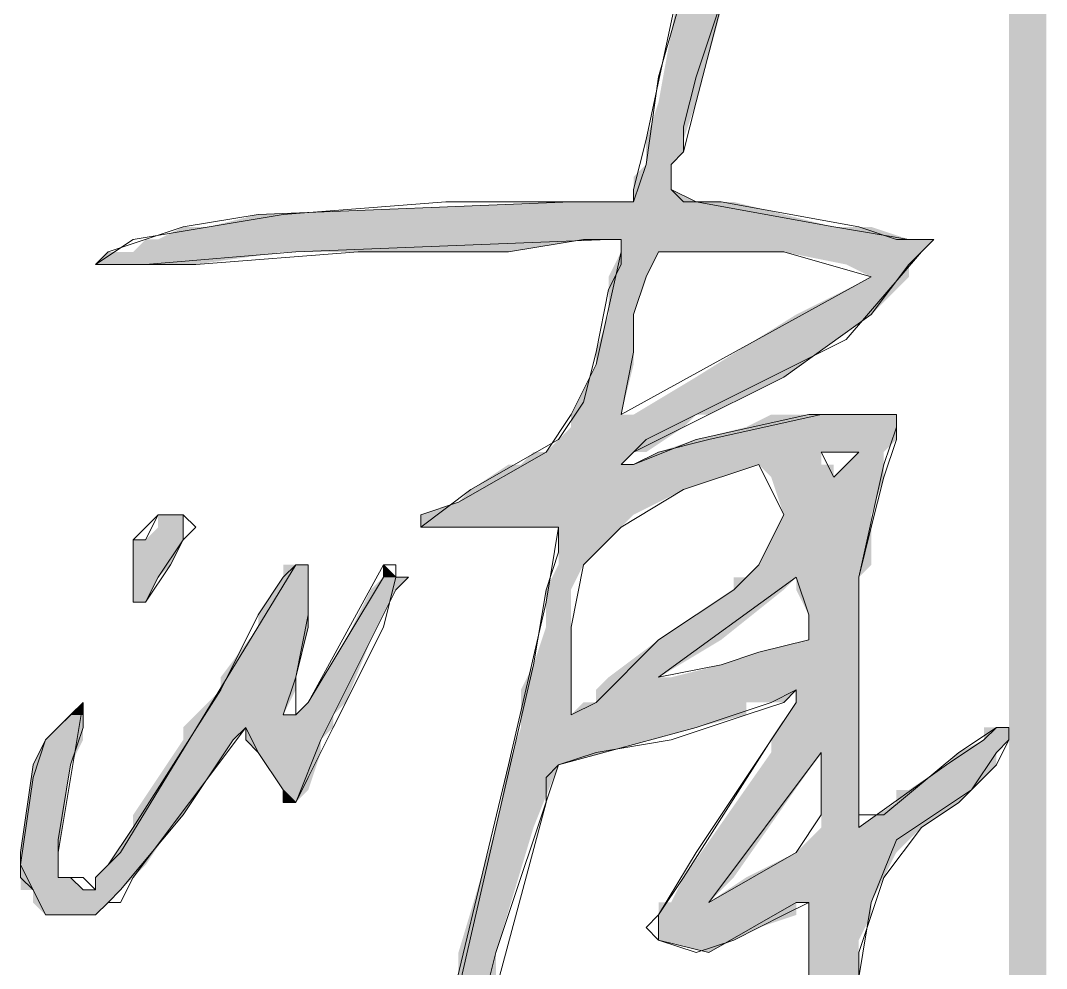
# Model space of a CAD drawing. Header units: inches. Extents: x 20 to 409, y 5 to 283.
# Drawn here: x 284.912 to 288.384, y 7.16 to 10.368 of the extents above; entities that cross this region are included whole.
import ezdxf

# ---------------------------------------------------------------- set-up
doc = ezdxf.new("R2010")
doc.units = ezdxf.units.IN
doc.header["$MEASUREMENT"] = 0
doc.layers.add('C00-00-00', color=7, linetype='Continuous')

msp = doc.modelspace()

# ---------------------------------------------------------------- hatches: boundary and pattern name
at = {"layer": 'C00-00-00'}
h = msp.add_hatch(color=0, dxfattribs=at)
h.dxf.hatch_style = 2
h.paths.add_polyline_path([(288.2568, 5.6056), (288.3838, 5.6056), (288.2568, 15.5963)])
h = msp.add_hatch(color=0, dxfattribs=at)
h.dxf.hatch_style = 2
h.paths.add_polyline_path([(288.3838, 5.6056), (288.2568, 15.5963), (288.3838, 15.5963)])
h = msp.add_hatch(color=0, dxfattribs=at)
h.dxf.hatch_style = 2
h.paths.add_polyline_path([(288.2568, 5.6056), (288.3838, 5.6056), (288.2568, 15.5963)])
h = msp.add_hatch(color=0, dxfattribs=at)
h.dxf.hatch_style = 2
h.paths.add_polyline_path([(288.3838, 5.6056), (288.2568, 15.5963), (288.3838, 15.5963)])
h = msp.add_hatch(color=0, dxfattribs=at)
h.dxf.hatch_style = 2
h.paths.add_polyline_path([(288.2568, 5.6056), (288.3838, 5.6056), (288.2568, 15.5963)])
h = msp.add_hatch(color=0, dxfattribs=at)
h.dxf.hatch_style = 2
h.paths.add_polyline_path([(288.3838, 5.6056), (288.2568, 15.5963), (288.3838, 15.5963)])
h = msp.add_hatch(color=0, dxfattribs=at)
h.dxf.hatch_style = 2
h.paths.add_polyline_path([(288.2568, 5.6056), (288.3838, 5.6056), (288.2568, 15.5963)])
h = msp.add_hatch(color=0, dxfattribs=at)
h.dxf.hatch_style = 2
h.paths.add_polyline_path([(288.3838, 5.6056), (288.2568, 15.5963), (288.3838, 15.5963)])
h = msp.add_hatch(color=0, dxfattribs=at)
h.dxf.hatch_style = 2
h.paths.add_polyline_path([(287.1561, 10.5586), (287.0714, 10.0929), (287.1984, 10.0929)])
h = msp.add_hatch(color=0, dxfattribs=at)
h.dxf.hatch_style = 2
h.paths.add_polyline_path([(287.1561, 10.5586), (287.3254, 10.5586), (287.1984, 10.0929)])
h = msp.add_hatch(color=0, dxfattribs=at)
h.dxf.hatch_style = 2
h.paths.add_polyline_path([(287.0714, 10.0929), (287.0291, 9.9659), (287.1561, 9.9659)])
h = msp.add_hatch(color=0, dxfattribs=at)
h.dxf.hatch_style = 2
h.paths.add_polyline_path([(287.0714, 10.0929), (287.1984, 10.0929), (287.1561, 9.9659)])
h = msp.add_hatch(color=0, dxfattribs=at)
h.dxf.hatch_style = 2
h.paths.add_polyline_path([(287.0291, 9.9659), (287.0291, 9.9236), (287.1561, 9.9236)])
h = msp.add_hatch(color=0, dxfattribs=at)
h.dxf.hatch_style = 2
h.paths.add_polyline_path([(287.0291, 9.9659), (287.1561, 9.9659), (287.1561, 9.9236)])
h = msp.add_hatch(color=0, dxfattribs=at)
h.dxf.hatch_style = 2
h.paths.add_polyline_path([(287.0291, 9.9236), (287.0291, 9.8813), (287.1138, 9.8813)])
h = msp.add_hatch(color=0, dxfattribs=at)
h.dxf.hatch_style = 2
h.paths.add_polyline_path([(287.0291, 9.9236), (287.1561, 9.9236), (287.1138, 9.8813)])
h = msp.add_hatch(color=0, dxfattribs=at)
h.dxf.hatch_style = 2
h.paths.add_polyline_path([(287.0291, 9.8813), (286.9868, 9.8389), (287.1138, 9.8389)])
h = msp.add_hatch(color=0, dxfattribs=at)
h.dxf.hatch_style = 2
h.paths.add_polyline_path([(287.0291, 9.8813), (287.1138, 9.8813), (287.1138, 9.8389)])
h = msp.add_hatch(color=0, dxfattribs=at)
h.dxf.hatch_style = 2
h.paths.add_polyline_path([(286.9868, 9.8389), (286.9868, 9.7966), (287.1138, 9.7966)])
h = msp.add_hatch(color=0, dxfattribs=at)
h.dxf.hatch_style = 2
h.paths.add_polyline_path([(286.9868, 9.8389), (287.1138, 9.8389), (287.1138, 9.7966)])
h = msp.add_hatch(color=0, dxfattribs=at)
h.dxf.hatch_style = 2
h.paths.add_polyline_path([(286.9868, 9.7966), (286.9868, 9.7543), (287.1984, 9.7543)])
h = msp.add_hatch(color=0, dxfattribs=at)
h.dxf.hatch_style = 2
h.paths.add_polyline_path([(286.9868, 9.7966), (287.1138, 9.7966), (287.1984, 9.7543)])
h = msp.add_hatch(color=0, dxfattribs=at)
h.dxf.hatch_style = 2
h.paths.add_polyline_path([(286.7751, 9.7543), (285.7168, 9.7119), (287.4948, 9.7119)])
h = msp.add_hatch(color=0, dxfattribs=at)
h.dxf.hatch_style = 2
h.paths.add_polyline_path([(286.7751, 9.7543), (287.3254, 9.7543), (287.4948, 9.7119)])
h = msp.add_hatch(color=0, dxfattribs=at)
h.dxf.hatch_style = 2
h.paths.add_polyline_path([(285.7168, 9.7119), (285.5474, 9.6696), (287.6641, 9.6696)])
h = msp.add_hatch(color=0, dxfattribs=at)
h.dxf.hatch_style = 2
h.paths.add_polyline_path([(285.7168, 9.7119), (287.4948, 9.7119), (287.6641, 9.6696)])
h = msp.add_hatch(color=0, dxfattribs=at)
h.dxf.hatch_style = 2
h.paths.add_polyline_path([(285.4628, 9.6696), (285.3781, 9.6273), (287.9181, 9.6273)])
h = msp.add_hatch(color=0, dxfattribs=at)
h.dxf.hatch_style = 2
h.paths.add_polyline_path([(285.4628, 9.6696), (287.7911, 9.6696), (287.9181, 9.6273)])
h = msp.add_hatch(color=0, dxfattribs=at)
h.dxf.hatch_style = 2
h.paths.add_polyline_path([(285.3358, 9.6273), (285.2934, 9.5849), (286.5634, 9.5849)])
h = msp.add_hatch(color=0, dxfattribs=at)
h.dxf.hatch_style = 2
h.paths.add_polyline_path([(285.3358, 9.6273), (286.8174, 9.6273), (286.5634, 9.5849)])
h = msp.add_hatch(color=0, dxfattribs=at)
h.dxf.hatch_style = 2
h.paths.add_polyline_path([(286.9444, 9.6273), (286.9444, 9.5849), (287.9604, 9.5849)])
h = msp.add_hatch(color=0, dxfattribs=at)
h.dxf.hatch_style = 2
h.paths.add_polyline_path([(286.9444, 9.6273), (288.0028, 9.6273), (287.9604, 9.5849)])
h = msp.add_hatch(color=0, dxfattribs=at)
h.dxf.hatch_style = 2
h.paths.add_polyline_path([(285.2088, 9.5849), (285.1664, 9.5426), (285.5051, 9.5426)])
h = msp.add_hatch(color=0, dxfattribs=at)
h.dxf.hatch_style = 2
h.paths.add_polyline_path([(285.2088, 9.5849), (285.8014, 9.5849), (285.5051, 9.5426)])
h = msp.add_hatch(color=0, dxfattribs=at)
h.dxf.hatch_style = 2
h.paths.add_polyline_path([(286.9444, 9.5849), (286.9021, 9.5003), (287.0291, 9.5003)])
h = msp.add_hatch(color=0, dxfattribs=at)
h.dxf.hatch_style = 2
h.paths.add_polyline_path([(286.9444, 9.5849), (287.0714, 9.5849), (287.0291, 9.5003)])
h = msp.add_hatch(color=0, dxfattribs=at)
h.dxf.hatch_style = 2
h.paths.add_polyline_path([(287.4948, 9.5849), (287.7064, 9.5426), (287.9181, 9.5426)])
h = msp.add_hatch(color=0, dxfattribs=at)
h.dxf.hatch_style = 2
h.paths.add_polyline_path([(287.4948, 9.5849), (287.9604, 9.5849), (287.9181, 9.5426)])
h = msp.add_hatch(color=0, dxfattribs=at)
h.dxf.hatch_style = 2
h.paths.add_polyline_path([(287.7064, 9.5426), (287.7911, 9.5003), (287.9181, 9.5003)])
h = msp.add_hatch(color=0, dxfattribs=at)
h.dxf.hatch_style = 2
h.paths.add_polyline_path([(287.7064, 9.5426), (287.9181, 9.5426), (287.9181, 9.5003)])
h = msp.add_hatch(color=0, dxfattribs=at)
h.dxf.hatch_style = 2
h.paths.add_polyline_path([(286.9021, 9.5003), (286.9021, 9.3733), (286.9868, 9.3733)])
h = msp.add_hatch(color=0, dxfattribs=at)
h.dxf.hatch_style = 2
h.paths.add_polyline_path([(286.9021, 9.5003), (287.0291, 9.5003), (286.9868, 9.3733)])
h = msp.add_hatch(color=0, dxfattribs=at)
h.dxf.hatch_style = 2
h.paths.add_polyline_path([(287.7911, 9.5003), (287.5371, 9.3733), (287.7911, 9.3733)])
h = msp.add_hatch(color=0, dxfattribs=at)
h.dxf.hatch_style = 2
h.paths.add_polyline_path([(287.7911, 9.5003), (287.9181, 9.5003), (287.7911, 9.3733)])
h = msp.add_hatch(color=0, dxfattribs=at)
h.dxf.hatch_style = 2
h.paths.add_polyline_path([(286.9021, 9.3733), (286.8598, 9.2463), (286.9868, 9.2463)])
h = msp.add_hatch(color=0, dxfattribs=at)
h.dxf.hatch_style = 2
h.paths.add_polyline_path([(286.9021, 9.3733), (286.9868, 9.3733), (286.9868, 9.2463)])
h = msp.add_hatch(color=0, dxfattribs=at)
h.dxf.hatch_style = 2
h.paths.add_polyline_path([(287.5371, 9.3733), (287.1984, 9.1616), (287.4948, 9.1616)])
h = msp.add_hatch(color=0, dxfattribs=at)
h.dxf.hatch_style = 2
h.paths.add_polyline_path([(287.5371, 9.3733), (287.7911, 9.3733), (287.4948, 9.1616)])
h = msp.add_hatch(color=0, dxfattribs=at)
h.dxf.hatch_style = 2
h.paths.add_polyline_path([(286.8598, 9.2463), (286.8598, 9.2039), (286.9868, 9.2039)])
h = msp.add_hatch(color=0, dxfattribs=at)
h.dxf.hatch_style = 2
h.paths.add_polyline_path([(286.8598, 9.2463), (286.9868, 9.2463), (286.9868, 9.2039)])
h = msp.add_hatch(color=0, dxfattribs=at)
h.dxf.hatch_style = 2
h.paths.add_polyline_path([(286.8598, 9.2039), (286.7751, 9.0346), (286.9444, 9.0346)])
h = msp.add_hatch(color=0, dxfattribs=at)
h.dxf.hatch_style = 2
h.paths.add_polyline_path([(286.8598, 9.2039), (286.9868, 9.2039), (286.9444, 9.0346)])
h = msp.add_hatch(color=0, dxfattribs=at)
h.dxf.hatch_style = 2
h.paths.add_polyline_path([(287.1984, 9.1616), (286.9868, 9.0346), (287.2408, 9.0346)])
h = msp.add_hatch(color=0, dxfattribs=at)
h.dxf.hatch_style = 2
h.paths.add_polyline_path([(287.1984, 9.1616), (287.4948, 9.1616), (287.2408, 9.0346)])
h = msp.add_hatch(color=0, dxfattribs=at)
h.dxf.hatch_style = 2
h.paths.add_polyline_path([(286.7751, 9.0346), (286.7751, 8.9923), (287.1561, 8.9923)])
h = msp.add_hatch(color=0, dxfattribs=at)
h.dxf.hatch_style = 2
h.paths.add_polyline_path([(286.7751, 9.0346), (287.1984, 9.0346), (287.1561, 8.9923)])
h = msp.add_hatch(color=0, dxfattribs=at)
h.dxf.hatch_style = 2
h.paths.add_polyline_path([(287.4524, 9.0346), (287.3678, 8.9923), (287.8758, 8.9923)])
h = msp.add_hatch(color=0, dxfattribs=at)
h.dxf.hatch_style = 2
h.paths.add_polyline_path([(287.4524, 9.0346), (287.8758, 9.0346), (287.8758, 8.9923)])
h = msp.add_hatch(color=0, dxfattribs=at)
h.dxf.hatch_style = 2
h.paths.add_polyline_path([(286.7751, 8.9923), (286.6904, 8.9076), (287.0291, 8.9076)])
h = msp.add_hatch(color=0, dxfattribs=at)
h.dxf.hatch_style = 2
h.paths.add_polyline_path([(286.7751, 8.9923), (287.1561, 8.9923), (287.0291, 8.9076)])
h = msp.add_hatch(color=0, dxfattribs=at)
h.dxf.hatch_style = 2
h.paths.add_polyline_path([(287.3678, 8.9923), (287.1984, 8.9499), (287.8758, 8.9499)])
h = msp.add_hatch(color=0, dxfattribs=at)
h.dxf.hatch_style = 2
h.paths.add_polyline_path([(287.3678, 8.9923), (287.8758, 8.9923), (287.8758, 8.9499)])
h = msp.add_hatch(color=0, dxfattribs=at)
h.dxf.hatch_style = 2
h.paths.add_polyline_path([(287.1984, 8.9499), (287.0714, 8.9076), (287.8334, 8.9076)])
h = msp.add_hatch(color=0, dxfattribs=at)
h.dxf.hatch_style = 2
h.paths.add_polyline_path([(287.1984, 8.9499), (287.8758, 8.9499), (287.8334, 8.9076)])
h = msp.add_hatch(color=0, dxfattribs=at)
h.dxf.hatch_style = 2
h.paths.add_polyline_path([(286.6481, 8.9076), (286.6058, 8.8653), (286.9444, 8.8653)])
h = msp.add_hatch(color=0, dxfattribs=at)
h.dxf.hatch_style = 2
h.paths.add_polyline_path([(286.6481, 8.9076), (286.9868, 8.9076), (286.9444, 8.8653)])
h = msp.add_hatch(color=0, dxfattribs=at)
h.dxf.hatch_style = 2
h.paths.add_polyline_path([(287.0714, 8.9076), (286.9868, 8.8653), (287.6218, 8.8653)])
h = msp.add_hatch(color=0, dxfattribs=at)
h.dxf.hatch_style = 2
h.paths.add_polyline_path([(287.0714, 8.9076), (287.6218, 8.9076), (287.6218, 8.8653)])
h = msp.add_hatch(color=0, dxfattribs=at)
h.dxf.hatch_style = 2
h.paths.add_polyline_path([(287.7488, 8.9076), (287.7064, 8.8653), (287.8334, 8.8653)])
h = msp.add_hatch(color=0, dxfattribs=at)
h.dxf.hatch_style = 2
h.paths.add_polyline_path([(287.7488, 8.9076), (287.8334, 8.9076), (287.8334, 8.8653)])
h = msp.add_hatch(color=0, dxfattribs=at)
h.dxf.hatch_style = 2
h.paths.add_polyline_path([(286.5634, 8.8653), (286.4364, 8.7806), (287.1561, 8.7806)])
h = msp.add_hatch(color=0, dxfattribs=at)
h.dxf.hatch_style = 2
h.paths.add_polyline_path([(286.5634, 8.8653), (287.4101, 8.8653), (287.1561, 8.7806)])
h = msp.add_hatch(color=0, dxfattribs=at)
h.dxf.hatch_style = 2
h.paths.add_polyline_path([(287.4101, 8.8653), (287.4524, 8.8229), (287.6641, 8.8229)])
h = msp.add_hatch(color=0, dxfattribs=at)
h.dxf.hatch_style = 2
h.paths.add_polyline_path([(287.4101, 8.8653), (287.6641, 8.8653), (287.6641, 8.8229)])
h = msp.add_hatch(color=0, dxfattribs=at)
h.dxf.hatch_style = 2
h.paths.add_polyline_path([(287.7064, 8.8653), (287.6641, 8.8229), (287.8334, 8.8229)])
h = msp.add_hatch(color=0, dxfattribs=at)
h.dxf.hatch_style = 2
h.paths.add_polyline_path([(287.7064, 8.8653), (287.8334, 8.8653), (287.8334, 8.8229)])
h = msp.add_hatch(color=0, dxfattribs=at)
h.dxf.hatch_style = 2
h.paths.add_polyline_path([(287.4524, 8.8229), (287.4948, 8.6959), (287.7911, 8.6959)])
h = msp.add_hatch(color=0, dxfattribs=at)
h.dxf.hatch_style = 2
h.paths.add_polyline_path([(287.4524, 8.8229), (287.8334, 8.8229), (287.7911, 8.6959)])
h = msp.add_hatch(color=0, dxfattribs=at)
h.dxf.hatch_style = 2
h.paths.add_polyline_path([(286.4364, 8.7806), (286.3941, 8.7383), (287.0714, 8.7383)])
h = msp.add_hatch(color=0, dxfattribs=at)
h.dxf.hatch_style = 2
h.paths.add_polyline_path([(286.4364, 8.7806), (287.1561, 8.7806), (287.0714, 8.7383)])
h = msp.add_hatch(color=0, dxfattribs=at)
h.dxf.hatch_style = 2
h.paths.add_polyline_path([(286.3941, 8.7383), (286.2671, 8.6959), (286.9868, 8.6959)])
h = msp.add_hatch(color=0, dxfattribs=at)
h.dxf.hatch_style = 2
h.paths.add_polyline_path([(286.3941, 8.7383), (287.0714, 8.7383), (286.9868, 8.6959)])
h = msp.add_hatch(color=0, dxfattribs=at)
h.dxf.hatch_style = 2
h.paths.add_polyline_path([(285.3781, 8.6959), (285.3781, 8.6536), (285.4628, 8.6536)])
h = msp.add_hatch(color=0, dxfattribs=at)
h.dxf.hatch_style = 2
h.paths.add_polyline_path([(285.3781, 8.6959), (285.4628, 8.6959), (285.4628, 8.6536)])
h = msp.add_hatch(color=0, dxfattribs=at)
h.dxf.hatch_style = 2
h.paths.add_polyline_path([(286.2671, 8.6959), (286.2671, 8.6536), (286.9444, 8.6536)])
h = msp.add_hatch(color=0, dxfattribs=at)
h.dxf.hatch_style = 2
h.paths.add_polyline_path([(286.2671, 8.6959), (286.9868, 8.6959), (286.9444, 8.6536)])
h = msp.add_hatch(color=0, dxfattribs=at)
h.dxf.hatch_style = 2
h.paths.add_polyline_path([(287.4948, 8.6959), (287.4524, 8.6113), (287.7911, 8.6113)])
h = msp.add_hatch(color=0, dxfattribs=at)
h.dxf.hatch_style = 2
h.paths.add_polyline_path([(287.4948, 8.6959), (287.7911, 8.6959), (287.7911, 8.6113)])
h = msp.add_hatch(color=0, dxfattribs=at)
h.dxf.hatch_style = 2
h.paths.add_polyline_path([(285.3781, 8.6536), (285.3358, 8.6113), (285.4628, 8.6113)])
h = msp.add_hatch(color=0, dxfattribs=at)
h.dxf.hatch_style = 2
h.paths.add_polyline_path([(285.3781, 8.6536), (285.4628, 8.6536), (285.4628, 8.6113)])
h = msp.add_hatch(color=0, dxfattribs=at)
h.dxf.hatch_style = 2
h.paths.add_polyline_path([(286.7328, 8.6536), (286.7328, 8.5689), (286.8598, 8.5689)])
h = msp.add_hatch(color=0, dxfattribs=at)
h.dxf.hatch_style = 2
h.paths.add_polyline_path([(286.7328, 8.6536), (286.9444, 8.6536), (286.8598, 8.5689)])
h = msp.add_hatch(color=0, dxfattribs=at)
h.dxf.hatch_style = 2
h.paths.add_polyline_path([(285.2934, 8.6113), (285.2934, 8.5266), (285.4204, 8.5266)])
h = msp.add_hatch(color=0, dxfattribs=at)
h.dxf.hatch_style = 2
h.paths.add_polyline_path([(285.2934, 8.6113), (285.4628, 8.6113), (285.4204, 8.5266)])
h = msp.add_hatch(color=0, dxfattribs=at)
h.dxf.hatch_style = 2
h.paths.add_polyline_path([(287.4524, 8.6113), (287.4101, 8.5266), (287.7911, 8.5266)])
h = msp.add_hatch(color=0, dxfattribs=at)
h.dxf.hatch_style = 2
h.paths.add_polyline_path([(287.4524, 8.6113), (287.7911, 8.6113), (287.7911, 8.5266)])
h = msp.add_hatch(color=0, dxfattribs=at)
h.dxf.hatch_style = 2
h.paths.add_polyline_path([(286.7328, 8.5689), (286.7328, 8.5266), (286.8174, 8.5266)])
h = msp.add_hatch(color=0, dxfattribs=at)
h.dxf.hatch_style = 2
h.paths.add_polyline_path([(286.7328, 8.5689), (286.8598, 8.5689), (286.8174, 8.5266)])
h = msp.add_hatch(color=0, dxfattribs=at)
h.dxf.hatch_style = 2
h.paths.add_polyline_path([(285.2934, 8.5266), (285.2934, 8.4843), (285.3781, 8.4843)])
h = msp.add_hatch(color=0, dxfattribs=at)
h.dxf.hatch_style = 2
h.paths.add_polyline_path([(285.2934, 8.5266), (285.4204, 8.5266), (285.3781, 8.4843)])
h = msp.add_hatch(color=0, dxfattribs=at)
h.dxf.hatch_style = 2
h.paths.add_polyline_path([(285.8014, 8.5266), (285.8014, 8.4843), (285.8861, 8.4843)])
h = msp.add_hatch(color=0, dxfattribs=at)
h.dxf.hatch_style = 2
h.paths.add_polyline_path([(285.8014, 8.5266), (285.8861, 8.5266), (285.8861, 8.4843)])
h = msp.add_hatch(color=0, dxfattribs=at)
h.dxf.hatch_style = 2
h.paths.add_polyline_path([(286.1401, 8.5266), (286.1401, 8.4843), (286.1824, 8.4843)])
h = msp.add_hatch(color=0, dxfattribs=at)
h.dxf.hatch_style = 2
h.paths.add_polyline_path([(286.7328, 8.5266), (286.6904, 8.4419), (286.7751, 8.4419)])
h = msp.add_hatch(color=0, dxfattribs=at)
h.dxf.hatch_style = 2
h.paths.add_polyline_path([(286.7328, 8.5266), (286.8174, 8.5266), (286.7751, 8.4419)])
h = msp.add_hatch(color=0, dxfattribs=at)
h.dxf.hatch_style = 2
h.paths.add_polyline_path([(287.4101, 8.5266), (287.3678, 8.4843), (287.7488, 8.4843)])
h = msp.add_hatch(color=0, dxfattribs=at)
h.dxf.hatch_style = 2
h.paths.add_polyline_path([(287.4101, 8.5266), (287.7911, 8.5266), (287.7488, 8.4843)])
h = msp.add_hatch(color=0, dxfattribs=at)
h.dxf.hatch_style = 2
h.paths.add_polyline_path([(285.2934, 8.4843), (285.2934, 8.3996), (285.3358, 8.3996)])
h = msp.add_hatch(color=0, dxfattribs=at)
h.dxf.hatch_style = 2
h.paths.add_polyline_path([(285.2934, 8.4843), (285.3781, 8.4843), (285.3358, 8.3996)])
h = msp.add_hatch(color=0, dxfattribs=at)
h.dxf.hatch_style = 2
h.paths.add_polyline_path([(285.8014, 8.4843), (285.7168, 8.3573), (285.8861, 8.3573)])
h = msp.add_hatch(color=0, dxfattribs=at)
h.dxf.hatch_style = 2
h.paths.add_polyline_path([(285.8014, 8.4843), (285.8861, 8.4843), (285.8861, 8.3573)])
h = msp.add_hatch(color=0, dxfattribs=at)
h.dxf.hatch_style = 2
h.paths.add_polyline_path([(286.1401, 8.4843), (286.0978, 8.4419), (286.1824, 8.4419)])
h = msp.add_hatch(color=0, dxfattribs=at)
h.dxf.hatch_style = 2
h.paths.add_polyline_path([(286.1401, 8.4843), (286.2248, 8.4843), (286.1824, 8.4419)])
h = msp.add_hatch(color=0, dxfattribs=at)
h.dxf.hatch_style = 2
h.paths.add_polyline_path([(287.3254, 8.4843), (287.3254, 8.4419), (287.4948, 8.4419)])
h = msp.add_hatch(color=0, dxfattribs=at)
h.dxf.hatch_style = 2
h.paths.add_polyline_path([(287.3254, 8.4843), (287.5371, 8.4843), (287.4948, 8.4419)])
h = msp.add_hatch(color=0, dxfattribs=at)
h.dxf.hatch_style = 2
h.paths.add_polyline_path([(287.5371, 8.4843), (287.5371, 8.4419), (287.7488, 8.4419)])
h = msp.add_hatch(color=0, dxfattribs=at)
h.dxf.hatch_style = 2
h.paths.add_polyline_path([(287.5371, 8.4843), (287.7488, 8.4843), (287.7488, 8.4419)])
h = msp.add_hatch(color=0, dxfattribs=at)
h.dxf.hatch_style = 2
h.paths.add_polyline_path([(286.0978, 8.4419), (286.0131, 8.2726), (286.0978, 8.2726)])
h = msp.add_hatch(color=0, dxfattribs=at)
h.dxf.hatch_style = 2
h.paths.add_polyline_path([(286.0978, 8.4419), (286.1824, 8.4419), (286.0978, 8.2726)])
h = msp.add_hatch(color=0, dxfattribs=at)
h.dxf.hatch_style = 2
h.paths.add_polyline_path([(286.6904, 8.4419), (286.6904, 8.3149), (286.7751, 8.3149)])
h = msp.add_hatch(color=0, dxfattribs=at)
h.dxf.hatch_style = 2
h.paths.add_polyline_path([(286.6904, 8.4419), (286.7751, 8.4419), (286.7751, 8.3149)])
h = msp.add_hatch(color=0, dxfattribs=at)
h.dxf.hatch_style = 2
h.paths.add_polyline_path([(287.3254, 8.4419), (287.0714, 8.2726), (287.2831, 8.2726)])
h = msp.add_hatch(color=0, dxfattribs=at)
h.dxf.hatch_style = 2
h.paths.add_polyline_path([(287.3254, 8.4419), (287.4948, 8.4419), (287.2831, 8.2726)])
h = msp.add_hatch(color=0, dxfattribs=at)
h.dxf.hatch_style = 2
h.paths.add_polyline_path([(287.5371, 8.4419), (287.5794, 8.3573), (287.7488, 8.3573)])
h = msp.add_hatch(color=0, dxfattribs=at)
h.dxf.hatch_style = 2
h.paths.add_polyline_path([(287.5371, 8.4419), (287.7488, 8.4419), (287.7488, 8.3573)])
h = msp.add_hatch(color=0, dxfattribs=at)
h.dxf.hatch_style = 2
h.paths.add_polyline_path([(285.7168, 8.3573), (285.7168, 8.3149), (285.8861, 8.3149)])
h = msp.add_hatch(color=0, dxfattribs=at)
h.dxf.hatch_style = 2
h.paths.add_polyline_path([(285.7168, 8.3573), (285.8861, 8.3573), (285.8861, 8.3149)])
h = msp.add_hatch(color=0, dxfattribs=at)
h.dxf.hatch_style = 2
h.paths.add_polyline_path([(287.5794, 8.3573), (287.5794, 8.2726), (287.7488, 8.2726)])
h = msp.add_hatch(color=0, dxfattribs=at)
h.dxf.hatch_style = 2
h.paths.add_polyline_path([(287.5794, 8.3573), (287.7488, 8.3573), (287.7488, 8.2726)])
h = msp.add_hatch(color=0, dxfattribs=at)
h.dxf.hatch_style = 2
h.paths.add_polyline_path([(285.7168, 8.3149), (285.5898, 8.1456), (285.8438, 8.1456)])
h = msp.add_hatch(color=0, dxfattribs=at)
h.dxf.hatch_style = 2
h.paths.add_polyline_path([(285.7168, 8.3149), (285.8861, 8.3149), (285.8438, 8.1456)])
h = msp.add_hatch(color=0, dxfattribs=at)
h.dxf.hatch_style = 2
h.paths.add_polyline_path([(286.6904, 8.3149), (286.6481, 8.1879), (286.7751, 8.1879)])
h = msp.add_hatch(color=0, dxfattribs=at)
h.dxf.hatch_style = 2
h.paths.add_polyline_path([(286.6904, 8.3149), (286.7751, 8.3149), (286.7751, 8.1879)])
h = msp.add_hatch(color=0, dxfattribs=at)
h.dxf.hatch_style = 2
h.paths.add_polyline_path([(286.0131, 8.2726), (285.8861, 8.0609), (286.0131, 8.0609)])
h = msp.add_hatch(color=0, dxfattribs=at)
h.dxf.hatch_style = 2
h.paths.add_polyline_path([(286.0131, 8.2726), (286.0978, 8.2726), (286.0131, 8.0609)])
h = msp.add_hatch(color=0, dxfattribs=at)
h.dxf.hatch_style = 2
h.paths.add_polyline_path([(287.0714, 8.2726), (286.9021, 8.1456), (287.0714, 8.1456)])
h = msp.add_hatch(color=0, dxfattribs=at)
h.dxf.hatch_style = 2
h.paths.add_polyline_path([(287.0714, 8.2726), (287.2831, 8.2726), (287.0714, 8.1456)])
h = msp.add_hatch(color=0, dxfattribs=at)
h.dxf.hatch_style = 2
h.paths.add_polyline_path([(287.5794, 8.2726), (287.4101, 8.2303), (287.7488, 8.2303)])
h = msp.add_hatch(color=0, dxfattribs=at)
h.dxf.hatch_style = 2
h.paths.add_polyline_path([(287.5794, 8.2726), (287.7488, 8.2726), (287.7488, 8.2303)])
h = msp.add_hatch(color=0, dxfattribs=at)
h.dxf.hatch_style = 2
h.paths.add_polyline_path([(287.4101, 8.2303), (287.2831, 8.1879), (287.7488, 8.1879)])
h = msp.add_hatch(color=0, dxfattribs=at)
h.dxf.hatch_style = 2
h.paths.add_polyline_path([(287.4101, 8.2303), (287.7488, 8.2303), (287.7488, 8.1879)])
h = msp.add_hatch(color=0, dxfattribs=at)
h.dxf.hatch_style = 2
h.paths.add_polyline_path([(286.6481, 8.1879), (286.6058, 8.1033), (286.7751, 8.1033)])
h = msp.add_hatch(color=0, dxfattribs=at)
h.dxf.hatch_style = 2
h.paths.add_polyline_path([(286.6481, 8.1879), (286.7751, 8.1879), (286.7751, 8.1033)])
h = msp.add_hatch(color=0, dxfattribs=at)
h.dxf.hatch_style = 2
h.paths.add_polyline_path([(287.2831, 8.1879), (287.1138, 8.1456), (287.7488, 8.1456)])
h = msp.add_hatch(color=0, dxfattribs=at)
h.dxf.hatch_style = 2
h.paths.add_polyline_path([(287.2831, 8.1879), (287.7488, 8.1879), (287.7488, 8.1456)])
h = msp.add_hatch(color=0, dxfattribs=at)
h.dxf.hatch_style = 2
h.paths.add_polyline_path([(285.5898, 8.1456), (285.5898, 8.1033), (285.8438, 8.1033)])
h = msp.add_hatch(color=0, dxfattribs=at)
h.dxf.hatch_style = 2
h.paths.add_polyline_path([(285.5898, 8.1456), (285.8438, 8.1456), (285.8438, 8.1033)])
h = msp.add_hatch(color=0, dxfattribs=at)
h.dxf.hatch_style = 2
h.paths.add_polyline_path([(286.9021, 8.1456), (286.8598, 8.1033), (287.7488, 8.1033)])
h = msp.add_hatch(color=0, dxfattribs=at)
h.dxf.hatch_style = 2
h.paths.add_polyline_path([(286.9021, 8.1456), (287.7488, 8.1456), (287.7488, 8.1033)])
h = msp.add_hatch(color=0, dxfattribs=at)
h.dxf.hatch_style = 2
h.paths.add_polyline_path([(285.5898, 8.1033), (285.5051, 8.0186), (285.8014, 8.0186)])
h = msp.add_hatch(color=0, dxfattribs=at)
h.dxf.hatch_style = 2
h.paths.add_polyline_path([(285.5898, 8.1033), (285.8438, 8.1033), (285.8014, 8.0186)])
h = msp.add_hatch(color=0, dxfattribs=at)
h.dxf.hatch_style = 2
h.paths.add_polyline_path([(286.6058, 8.1033), (286.6058, 8.0609), (286.7751, 8.0609)])
h = msp.add_hatch(color=0, dxfattribs=at)
h.dxf.hatch_style = 2
h.paths.add_polyline_path([(286.6058, 8.1033), (286.7751, 8.1033), (286.7751, 8.0609)])
h = msp.add_hatch(color=0, dxfattribs=at)
h.dxf.hatch_style = 2
h.paths.add_polyline_path([(286.8598, 8.1033), (286.8598, 8.0609), (287.4948, 8.0609)])
h = msp.add_hatch(color=0, dxfattribs=at)
h.dxf.hatch_style = 2
h.paths.add_polyline_path([(286.8598, 8.1033), (287.5371, 8.1033), (287.4948, 8.0609)])
h = msp.add_hatch(color=0, dxfattribs=at)
h.dxf.hatch_style = 2
h.paths.add_polyline_path([(287.5371, 8.1033), (287.5371, 8.0609), (287.7488, 8.0609)])
h = msp.add_hatch(color=0, dxfattribs=at)
h.dxf.hatch_style = 2
h.paths.add_polyline_path([(287.5371, 8.1033), (287.7488, 8.1033), (287.7488, 8.0609)])
h = msp.add_hatch(color=0, dxfattribs=at)
h.dxf.hatch_style = 2
h.paths.add_polyline_path([(285.1241, 8.0609), (285.0818, 8.0186), (285.1241, 8.0186)])
h = msp.add_hatch(color=0, dxfattribs=at)
h.dxf.hatch_style = 2
h.paths.add_polyline_path([(285.8861, 8.0609), (285.8438, 8.0186), (285.9708, 8.0186)])
h = msp.add_hatch(color=0, dxfattribs=at)
h.dxf.hatch_style = 2
h.paths.add_polyline_path([(285.8861, 8.0609), (286.0131, 8.0609), (285.9708, 8.0186)])
h = msp.add_hatch(color=0, dxfattribs=at)
h.dxf.hatch_style = 2
h.paths.add_polyline_path([(286.6058, 8.0609), (286.6058, 8.0186), (286.7751, 8.0186)])
h = msp.add_hatch(color=0, dxfattribs=at)
h.dxf.hatch_style = 2
h.paths.add_polyline_path([(286.6058, 8.0609), (286.7751, 8.0609), (286.7751, 8.0186)])
h = msp.add_hatch(color=0, dxfattribs=at)
h.dxf.hatch_style = 2
h.paths.add_polyline_path([(286.8174, 8.0609), (286.7751, 8.0186), (287.3678, 8.0186)])
h = msp.add_hatch(color=0, dxfattribs=at)
h.dxf.hatch_style = 2
h.paths.add_polyline_path([(286.8174, 8.0609), (287.3678, 8.0609), (287.3678, 8.0186)])
h = msp.add_hatch(color=0, dxfattribs=at)
h.dxf.hatch_style = 2
h.paths.add_polyline_path([(287.5371, 8.0609), (287.4524, 7.9339), (287.7488, 7.9339)])
h = msp.add_hatch(color=0, dxfattribs=at)
h.dxf.hatch_style = 2
h.paths.add_polyline_path([(287.5371, 8.0609), (287.7488, 8.0609), (287.7488, 7.9339)])
h = msp.add_hatch(color=0, dxfattribs=at)
h.dxf.hatch_style = 2
h.paths.add_polyline_path([(285.0818, 8.0186), (284.9971, 7.9339), (285.1241, 7.9339)])
h = msp.add_hatch(color=0, dxfattribs=at)
h.dxf.hatch_style = 2
h.paths.add_polyline_path([(285.0818, 8.0186), (285.1241, 8.0186), (285.1241, 7.9339)])
h = msp.add_hatch(color=0, dxfattribs=at)
h.dxf.hatch_style = 2
h.paths.add_polyline_path([(285.5051, 8.0186), (285.4628, 7.9763), (285.9708, 7.9763)])
h = msp.add_hatch(color=0, dxfattribs=at)
h.dxf.hatch_style = 2
h.paths.add_polyline_path([(285.5051, 8.0186), (285.9708, 8.0186), (285.9708, 7.9763)])
h = msp.add_hatch(color=0, dxfattribs=at)
h.dxf.hatch_style = 2
h.paths.add_polyline_path([(286.6058, 8.0186), (286.6058, 7.9763), (287.1984, 7.9763)])
h = msp.add_hatch(color=0, dxfattribs=at)
h.dxf.hatch_style = 2
h.paths.add_polyline_path([(286.6058, 8.0186), (287.3678, 8.0186), (287.1984, 7.9763)])
h = msp.add_hatch(color=0, dxfattribs=at)
h.dxf.hatch_style = 2
h.paths.add_polyline_path([(285.4628, 7.9763), (285.4628, 7.9339), (285.6321, 7.9339)])
h = msp.add_hatch(color=0, dxfattribs=at)
h.dxf.hatch_style = 2
h.paths.add_polyline_path([(285.4628, 7.9763), (285.6744, 7.9763), (285.6321, 7.9339)])
h = msp.add_hatch(color=0, dxfattribs=at)
h.dxf.hatch_style = 2
h.paths.add_polyline_path([(285.6744, 7.9763), (285.6744, 7.9339), (285.9284, 7.9339)])
h = msp.add_hatch(color=0, dxfattribs=at)
h.dxf.hatch_style = 2
h.paths.add_polyline_path([(285.6744, 7.9763), (285.9708, 7.9763), (285.9284, 7.9339)])
h = msp.add_hatch(color=0, dxfattribs=at)
h.dxf.hatch_style = 2
h.paths.add_polyline_path([(286.6058, 7.9763), (286.5634, 7.8493), (286.7328, 7.8493)])
h = msp.add_hatch(color=0, dxfattribs=at)
h.dxf.hatch_style = 2
h.paths.add_polyline_path([(286.6058, 7.9763), (287.1984, 7.9763), (286.7328, 7.8493)])
h = msp.add_hatch(color=0, dxfattribs=at)
h.dxf.hatch_style = 2
h.paths.add_polyline_path([(288.1721, 7.9763), (288.1721, 7.9339), (288.2568, 7.9339)])
h = msp.add_hatch(color=0, dxfattribs=at)
h.dxf.hatch_style = 2
h.paths.add_polyline_path([(288.1721, 7.9763), (288.2568, 7.9763), (288.2568, 7.9339)])
h = msp.add_hatch(color=0, dxfattribs=at)
h.dxf.hatch_style = 2
h.paths.add_polyline_path([(284.9971, 7.9339), (284.9548, 7.8493), (285.0818, 7.8493)])
h = msp.add_hatch(color=0, dxfattribs=at)
h.dxf.hatch_style = 2
h.paths.add_polyline_path([(284.9971, 7.9339), (285.1241, 7.9339), (285.0818, 7.8493)])
h = msp.add_hatch(color=0, dxfattribs=at)
h.dxf.hatch_style = 2
h.paths.add_polyline_path([(285.4628, 7.9339), (285.2934, 7.6799), (285.4628, 7.6799)])
h = msp.add_hatch(color=0, dxfattribs=at)
h.dxf.hatch_style = 2
h.paths.add_polyline_path([(285.4628, 7.9339), (285.6321, 7.9339), (285.4628, 7.6799)])
h = msp.add_hatch(color=0, dxfattribs=at)
h.dxf.hatch_style = 2
h.paths.add_polyline_path([(285.6744, 7.9339), (285.7168, 7.8916), (285.9284, 7.8916)])
h = msp.add_hatch(color=0, dxfattribs=at)
h.dxf.hatch_style = 2
h.paths.add_polyline_path([(285.6744, 7.9339), (285.9284, 7.9339), (285.9284, 7.8916)])
h = msp.add_hatch(color=0, dxfattribs=at)
h.dxf.hatch_style = 2
h.paths.add_polyline_path([(287.4524, 7.9339), (287.4524, 7.8916), (287.7488, 7.8916)])
h = msp.add_hatch(color=0, dxfattribs=at)
h.dxf.hatch_style = 2
h.paths.add_polyline_path([(287.4524, 7.9339), (287.7488, 7.9339), (287.7488, 7.8916)])
h = msp.add_hatch(color=0, dxfattribs=at)
h.dxf.hatch_style = 2
h.paths.add_polyline_path([(288.1721, 7.9339), (288.0874, 7.8916), (288.2144, 7.8916)])
h = msp.add_hatch(color=0, dxfattribs=at)
h.dxf.hatch_style = 2
h.paths.add_polyline_path([(288.1721, 7.9339), (288.2568, 7.9339), (288.2144, 7.8916)])
h = msp.add_hatch(color=0, dxfattribs=at)
h.dxf.hatch_style = 2
h.paths.add_polyline_path([(285.7168, 7.8916), (285.8014, 7.7646), (285.8861, 7.7646)])
h = msp.add_hatch(color=0, dxfattribs=at)
h.dxf.hatch_style = 2
h.paths.add_polyline_path([(285.7168, 7.8916), (285.9284, 7.8916), (285.8861, 7.7646)])
h = msp.add_hatch(color=0, dxfattribs=at)
h.dxf.hatch_style = 2
h.paths.add_polyline_path([(287.4524, 7.8916), (287.1561, 7.4683), (287.3254, 7.4683)])
h = msp.add_hatch(color=0, dxfattribs=at)
h.dxf.hatch_style = 2
h.paths.add_polyline_path([(287.4524, 7.8916), (287.6218, 7.8916), (287.3254, 7.4683)])
h = msp.add_hatch(color=0, dxfattribs=at)
h.dxf.hatch_style = 2
h.paths.add_polyline_path([(287.6218, 7.8916), (287.6218, 7.6799), (287.7488, 7.6799)])
h = msp.add_hatch(color=0, dxfattribs=at)
h.dxf.hatch_style = 2
h.paths.add_polyline_path([(287.6218, 7.8916), (287.7488, 7.8916), (287.7488, 7.6799)])
h = msp.add_hatch(color=0, dxfattribs=at)
h.dxf.hatch_style = 2
h.paths.add_polyline_path([(288.0874, 7.8916), (288.0451, 7.8493), (288.2144, 7.8493)])
h = msp.add_hatch(color=0, dxfattribs=at)
h.dxf.hatch_style = 2
h.paths.add_polyline_path([(288.0874, 7.8916), (288.2144, 7.8916), (288.2144, 7.8493)])
h = msp.add_hatch(color=0, dxfattribs=at)
h.dxf.hatch_style = 2
h.paths.add_polyline_path([(284.9548, 7.8493), (284.9124, 7.5529), (285.0394, 7.5529)])
h = msp.add_hatch(color=0, dxfattribs=at)
h.dxf.hatch_style = 2
h.paths.add_polyline_path([(284.9548, 7.8493), (285.0818, 7.8493), (285.0394, 7.5529)])
h = msp.add_hatch(color=0, dxfattribs=at)
h.dxf.hatch_style = 2
h.paths.add_polyline_path([(286.5634, 7.8493), (286.5211, 7.6376), (286.6481, 7.6376)])
h = msp.add_hatch(color=0, dxfattribs=at)
h.dxf.hatch_style = 2
h.paths.add_polyline_path([(286.5634, 7.8493), (286.7328, 7.8493), (286.6481, 7.6376)])
h = msp.add_hatch(color=0, dxfattribs=at)
h.dxf.hatch_style = 2
h.paths.add_polyline_path([(288.0451, 7.8493), (287.9181, 7.7646), (288.1298, 7.7646)])
h = msp.add_hatch(color=0, dxfattribs=at)
h.dxf.hatch_style = 2
h.paths.add_polyline_path([(288.0451, 7.8493), (288.2144, 7.8493), (288.1298, 7.7646)])
h = msp.add_hatch(color=0, dxfattribs=at)
h.dxf.hatch_style = 2
h.paths.add_polyline_path([(285.8014, 7.7646), (285.8014, 7.7223), (285.8438, 7.7223)])
h = msp.add_hatch(color=0, dxfattribs=at)
h.dxf.hatch_style = 2
h.paths.add_polyline_path([(285.8014, 7.7646), (285.8861, 7.7646), (285.8438, 7.7223)])
h = msp.add_hatch(color=0, dxfattribs=at)
h.dxf.hatch_style = 2
h.paths.add_polyline_path([(287.8758, 7.7646), (287.8758, 7.7223), (288.0874, 7.7223)])
h = msp.add_hatch(color=0, dxfattribs=at)
h.dxf.hatch_style = 2
h.paths.add_polyline_path([(287.8758, 7.7646), (288.1298, 7.7646), (288.0874, 7.7223)])
h = msp.add_hatch(color=0, dxfattribs=at)
h.dxf.hatch_style = 2
h.paths.add_polyline_path([(287.8758, 7.7223), (287.7488, 7.6376), (287.9604, 7.6376)])
h = msp.add_hatch(color=0, dxfattribs=at)
h.dxf.hatch_style = 2
h.paths.add_polyline_path([(287.8758, 7.7223), (288.0874, 7.7223), (287.9604, 7.6376)])
h = msp.add_hatch(color=0, dxfattribs=at)
h.dxf.hatch_style = 2
h.paths.add_polyline_path([(285.2934, 7.6799), (285.2934, 7.6376), (285.4204, 7.6376)])
h = msp.add_hatch(color=0, dxfattribs=at)
h.dxf.hatch_style = 2
h.paths.add_polyline_path([(285.2934, 7.6799), (285.4628, 7.6799), (285.4204, 7.6376)])
h = msp.add_hatch(color=0, dxfattribs=at)
h.dxf.hatch_style = 2
h.paths.add_polyline_path([(287.6218, 7.6799), (287.6218, 7.6376), (287.7488, 7.6376)])
h = msp.add_hatch(color=0, dxfattribs=at)
h.dxf.hatch_style = 2
h.paths.add_polyline_path([(287.6218, 7.6799), (287.7488, 7.6799), (287.7488, 7.6376)])
h = msp.add_hatch(color=0, dxfattribs=at)
h.dxf.hatch_style = 2
h.paths.add_polyline_path([(285.2934, 7.6376), (285.2088, 7.5106), (285.3358, 7.5106)])
h = msp.add_hatch(color=0, dxfattribs=at)
h.dxf.hatch_style = 2
h.paths.add_polyline_path([(285.2934, 7.6376), (285.4204, 7.6376), (285.3358, 7.5106)])
h = msp.add_hatch(color=0, dxfattribs=at)
h.dxf.hatch_style = 2
h.paths.add_polyline_path([(286.5211, 7.6376), (286.3941, 7.2143), (286.5211, 7.2143)])
h = msp.add_hatch(color=0, dxfattribs=at)
h.dxf.hatch_style = 2
h.paths.add_polyline_path([(286.5211, 7.6376), (286.6481, 7.6376), (286.5211, 7.2143)])
h = msp.add_hatch(color=0, dxfattribs=at)
h.dxf.hatch_style = 2
h.paths.add_polyline_path([(287.6218, 7.6376), (287.5371, 7.5529), (287.8758, 7.5529)])
h = msp.add_hatch(color=0, dxfattribs=at)
h.dxf.hatch_style = 2
h.paths.add_polyline_path([(287.6218, 7.6376), (287.9604, 7.6376), (287.8758, 7.5529)])
h = msp.add_hatch(color=0, dxfattribs=at)
h.dxf.hatch_style = 2
h.paths.add_polyline_path([(284.9124, 7.5529), (284.9124, 7.4683), (285.0394, 7.4683)])
h = msp.add_hatch(color=0, dxfattribs=at)
h.dxf.hatch_style = 2
h.paths.add_polyline_path([(284.9124, 7.5529), (285.0394, 7.5529), (285.0394, 7.4683)])
h = msp.add_hatch(color=0, dxfattribs=at)
h.dxf.hatch_style = 2
h.paths.add_polyline_path([(287.5371, 7.5529), (287.3678, 7.4683), (287.8334, 7.4683)])
h = msp.add_hatch(color=0, dxfattribs=at)
h.dxf.hatch_style = 2
h.paths.add_polyline_path([(287.5371, 7.5529), (287.8758, 7.5529), (287.8334, 7.4683)])
h = msp.add_hatch(color=0, dxfattribs=at)
h.dxf.hatch_style = 2
h.paths.add_polyline_path([(285.2088, 7.5106), (285.1664, 7.4683), (285.2934, 7.4683)])
h = msp.add_hatch(color=0, dxfattribs=at)
h.dxf.hatch_style = 2
h.paths.add_polyline_path([(285.2088, 7.5106), (285.3358, 7.5106), (285.2934, 7.4683)])
h = msp.add_hatch(color=0, dxfattribs=at)
h.dxf.hatch_style = 2
h.paths.add_polyline_path([(284.9124, 7.4683), (284.9124, 7.4259), (285.1241, 7.4259)])
h = msp.add_hatch(color=0, dxfattribs=at)
h.dxf.hatch_style = 2
h.paths.add_polyline_path([(284.9124, 7.4683), (285.0818, 7.4683), (285.1241, 7.4259)])
h = msp.add_hatch(color=0, dxfattribs=at)
h.dxf.hatch_style = 2
h.paths.add_polyline_path([(285.1664, 7.4683), (285.1664, 7.4259), (285.2511, 7.4259)])
h = msp.add_hatch(color=0, dxfattribs=at)
h.dxf.hatch_style = 2
h.paths.add_polyline_path([(285.1664, 7.4683), (285.2934, 7.4683), (285.2511, 7.4259)])
h = msp.add_hatch(color=0, dxfattribs=at)
h.dxf.hatch_style = 2
h.paths.add_polyline_path([(287.1561, 7.4683), (287.1138, 7.3836), (287.2408, 7.3836)])
h = msp.add_hatch(color=0, dxfattribs=at)
h.dxf.hatch_style = 2
h.paths.add_polyline_path([(287.1561, 7.4683), (287.3254, 7.4683), (287.2408, 7.3836)])
h = msp.add_hatch(color=0, dxfattribs=at)
h.dxf.hatch_style = 2
h.paths.add_polyline_path([(287.3678, 7.4683), (287.2408, 7.3836), (287.7911, 7.3836)])
h = msp.add_hatch(color=0, dxfattribs=at)
h.dxf.hatch_style = 2
h.paths.add_polyline_path([(287.3678, 7.4683), (287.8334, 7.4683), (287.7911, 7.3836)])
h = msp.add_hatch(color=0, dxfattribs=at)
h.dxf.hatch_style = 2
h.paths.add_polyline_path([(284.9548, 7.4259), (284.9548, 7.3836), (285.2088, 7.3836)])
h = msp.add_hatch(color=0, dxfattribs=at)
h.dxf.hatch_style = 2
h.paths.add_polyline_path([(284.9548, 7.4259), (285.2511, 7.4259), (285.2088, 7.3836)])
h = msp.add_hatch(color=0, dxfattribs=at)
h.dxf.hatch_style = 2
h.paths.add_polyline_path([(284.9548, 7.3836), (284.9971, 7.3413), (285.1664, 7.3413)])
h = msp.add_hatch(color=0, dxfattribs=at)
h.dxf.hatch_style = 2
h.paths.add_polyline_path([(284.9548, 7.3836), (285.2088, 7.3836), (285.1664, 7.3413)])
h = msp.add_hatch(color=0, dxfattribs=at)
h.dxf.hatch_style = 2
h.paths.add_polyline_path([(287.0714, 7.3836), (287.0714, 7.3413), (287.5371, 7.3413)])
h = msp.add_hatch(color=0, dxfattribs=at)
h.dxf.hatch_style = 2
h.paths.add_polyline_path([(287.0714, 7.3836), (287.5371, 7.3836), (287.5371, 7.3413)])
h = msp.add_hatch(color=0, dxfattribs=at)
h.dxf.hatch_style = 2
h.paths.add_polyline_path([(287.5794, 7.3836), (287.5794, 7.3413), (287.7911, 7.3413)])
h = msp.add_hatch(color=0, dxfattribs=at)
h.dxf.hatch_style = 2
h.paths.add_polyline_path([(287.5794, 7.3836), (287.7911, 7.3836), (287.7911, 7.3413)])
h = msp.add_hatch(color=0, dxfattribs=at)
h.dxf.hatch_style = 2
h.paths.add_polyline_path([(287.0714, 7.3413), (287.0714, 7.2989), (287.4101, 7.2989)])
h = msp.add_hatch(color=0, dxfattribs=at)
h.dxf.hatch_style = 2
h.paths.add_polyline_path([(287.0714, 7.3413), (287.5371, 7.3413), (287.4101, 7.2989)])
h = msp.add_hatch(color=0, dxfattribs=at)
h.dxf.hatch_style = 2
h.paths.add_polyline_path([(287.5794, 7.3413), (287.5794, 7.2566), (287.7488, 7.2566)])
h = msp.add_hatch(color=0, dxfattribs=at)
h.dxf.hatch_style = 2
h.paths.add_polyline_path([(287.5794, 7.3413), (287.7911, 7.3413), (287.7488, 7.2566)])
h = msp.add_hatch(color=0, dxfattribs=at)
h.dxf.hatch_style = 2
h.paths.add_polyline_path([(287.0714, 7.2989), (287.0714, 7.2566), (287.3254, 7.2566)])
h = msp.add_hatch(color=0, dxfattribs=at)
h.dxf.hatch_style = 2
h.paths.add_polyline_path([(287.0714, 7.2989), (287.4101, 7.2989), (287.3254, 7.2566)])
h = msp.add_hatch(color=0, dxfattribs=at)
h.dxf.hatch_style = 2
h.paths.add_polyline_path([(287.0714, 7.2566), (287.3254, 7.2566), (287.2408, 7.2143)])
h = msp.add_hatch(color=0, dxfattribs=at)
h.dxf.hatch_style = 2
h.paths.add_polyline_path([(287.5794, 7.2566), (287.5794, 7.2143), (287.7488, 7.2143)])
h = msp.add_hatch(color=0, dxfattribs=at)
h.dxf.hatch_style = 2
h.paths.add_polyline_path([(287.5794, 7.2566), (287.7488, 7.2566), (287.7488, 7.2143)])
h = msp.add_hatch(color=0, dxfattribs=at)
h.dxf.hatch_style = 2
h.paths.add_polyline_path([(286.3941, 7.2143), (286.3941, 7.0873), (286.5211, 7.0873)])
h = msp.add_hatch(color=0, dxfattribs=at)
h.dxf.hatch_style = 2
h.paths.add_polyline_path([(286.3941, 7.2143), (286.5211, 7.2143), (286.5211, 7.0873)])
h = msp.add_hatch(color=0, dxfattribs=at)
h.dxf.hatch_style = 2
h.paths.add_polyline_path([(287.5794, 7.2143), (287.5794, 6.9179), (287.7488, 6.9179)])
h = msp.add_hatch(color=0, dxfattribs=at)
h.dxf.hatch_style = 2
h.paths.add_polyline_path([(287.5794, 7.2143), (287.7488, 7.2143), (287.7488, 6.9179)])

# ---------------------------------------------------------------- linework, layer by layer
at = {"layer": 'C00-00-00', "color": 0, "lineweight": 0}
for points in [[(287.7488, 6.0289), (287.7488, 7.2143), (287.8334, 7.4683), (287.9604, 7.6376), (288.0874, 7.7223), (288.1298, 7.7646), (288.2144, 7.8916), (288.2568, 7.9339), (288.2568, 7.9763), (288.2144, 7.9763), (288.1721, 7.9339), (288.0451, 7.8493), (287.7488, 7.6376), (287.7488, 8.4843), (287.8334, 8.8653), (287.8758, 8.9923), (287.8758, 9.0346), (287.8334, 9.0346), (287.5794, 9.0346), (287.1984, 8.9499), (286.9868, 8.8653), (286.9444, 8.8653), (286.9868, 8.9076), (287.1561, 8.9923), (287.4948, 9.1616), (287.7911, 9.3733), (287.9181, 9.5426), (288.0028, 9.6273), (287.9181, 9.6273), (287.6641, 9.6696), (287.1984, 9.7543), (287.1138, 9.7966), (287.1138, 9.8813), (287.1561, 9.9236), (287.1984, 10.0929), (287.4948, 11.2359)], [(286.3094, 6.7909), (286.5634, 7.8493), (286.6904, 8.3996), (286.7328, 8.6536), (286.2671, 8.6536), (286.4364, 8.7806), (286.7328, 8.9499), (286.8174, 9.0769), (286.8598, 9.2463), (286.9021, 9.4579), (286.9444, 9.5426), (286.9444, 9.6273), (286.9021, 9.6273), (285.8438, 9.5849), (285.3358, 9.5426), (285.1664, 9.5426), (285.2934, 9.6273), (285.8014, 9.7119), (286.3518, 9.7543), (286.9868, 9.7543), (287.0291, 9.8813), (287.0714, 10.1776), (287.2408, 10.7703)], [(287.1561, 10.5586), (287.0291, 9.9659), (286.9868, 9.7966), (286.9868, 9.7543), (286.9444, 9.7543), (286.7751, 9.7543), (285.7168, 9.7119), (285.4628, 9.6696), (285.2088, 9.5849), (285.1664, 9.5426), (285.5051, 9.5426), (286.0554, 9.5849), (286.5634, 9.5849), (286.8174, 9.6273), (286.9444, 9.6273), (286.9444, 9.5849), (286.8598, 9.2039), (286.7751, 9.0346), (286.6904, 8.9076), (286.3941, 8.7383), (286.2671, 8.6959), (286.2671, 8.6536), (286.3094, 8.6536), (286.7328, 8.6536), (286.7328, 8.5689), (286.6904, 8.4419), (286.6481, 8.1879), (286.5211, 7.6376), (286.3941, 7.0873)], [(287.2831, 10.4316), (287.1984, 10.1776), (287.1561, 10.0083), (287.1561, 9.9236), (287.1138, 9.8813), (287.1138, 9.7966), (287.1561, 9.7543), (287.2831, 9.7543), (287.7488, 9.6696), (287.8758, 9.6273), (288.0028, 9.6273), (287.9604, 9.5849), (287.7064, 9.2886), (287.0291, 8.9499), (286.9444, 8.8653), (286.9868, 8.8653), (287.0714, 8.9076), (287.2408, 8.9499), (287.6218, 9.0346), (287.8758, 9.0346), (287.8758, 8.9499), (287.8334, 8.8229), (287.7911, 8.6536), (287.7488, 8.4843), (287.7488, 7.6799), (287.7911, 7.6799), (287.8334, 7.6799), (288.0874, 7.8916), (288.2144, 7.9763), (288.2568, 7.9763), (288.2568, 7.9339), (288.2144, 7.8493), (288.1298, 7.7646), (287.8758, 7.5953), (287.7911, 7.3836), (287.7488, 7.1296)], [(286.4364, 6.8756), (286.5211, 7.2143), (286.7328, 7.8493), (287.1984, 7.9763), (287.4524, 8.0609), (287.5371, 8.1033), (287.5371, 8.0609), (287.4524, 7.9339), (287.1561, 7.4683), (287.0714, 7.3413), (287.0714, 7.2566), (287.2408, 7.2143), (287.5371, 7.3836), (287.5794, 7.3836), (287.5794, 7.3413), (287.5794, 5.0129)], [(287.5794, 5.0129), (287.5794, 7.3836), (287.4948, 7.3413), (287.3254, 7.2566), (287.1984, 7.2143), (287.0714, 7.2566), (287.0291, 7.2989), (287.0714, 7.3413), (287.1984, 7.5529), (287.5371, 8.0609), (287.5371, 8.1033), (287.4948, 8.0609), (287.3678, 8.0186), (287.1138, 7.9339), (286.8598, 7.8916), (286.7328, 7.8493), (286.6904, 7.8069), (286.6904, 7.7223), (286.5211, 7.0873)]]:
    msp.add_lwpolyline(points, dxfattribs=at)
for points in [[(287.7911, 9.5003), (286.9444, 9.0346), (286.9868, 9.2463), (286.9868, 9.3733), (287.0291, 9.5003), (287.0714, 9.5849), (287.4948, 9.5849)], [(286.9444, 9.0346), (287.7911, 9.5003), (287.4948, 9.5849), (287.0714, 9.5849), (287.0291, 9.5003), (286.9868, 9.3733), (286.9868, 9.2463)], [(287.6641, 8.8229), (287.6218, 8.9076), (287.7488, 8.9076)], [(287.6641, 8.8229), (287.7488, 8.9076), (287.6218, 8.9076)], [(287.4101, 8.8653), (287.4948, 8.6959), (287.4524, 8.6113), (287.4101, 8.5266), (287.3254, 8.4419), (287.0714, 8.2726), (286.8598, 8.0609), (286.7751, 8.0186), (286.7751, 8.3149), (286.8174, 8.5266), (286.9444, 8.6536), (287.1561, 8.7806)], [(287.4101, 8.8653), (287.1561, 8.7806), (286.9444, 8.6536), (286.8174, 8.5266), (286.7751, 8.3149), (286.7751, 8.0186), (286.8598, 8.0609), (287.0714, 8.2726), (287.3254, 8.4419), (287.4101, 8.5266), (287.4524, 8.6113), (287.4948, 8.6959)], [(285.2934, 8.6113), (285.3781, 8.6959), (285.4628, 8.6959), (285.5051, 8.6536), (285.4628, 8.6113), (285.4204, 8.5266), (285.3358, 8.3996), (285.2934, 8.3996), (285.2934, 8.4419)], [(285.3781, 8.4843), (285.4628, 8.6113), (285.4628, 8.6959), (285.3781, 8.6959), (285.3358, 8.6113), (285.2934, 8.6113), (285.2934, 8.5266), (285.2934, 8.3996), (285.3358, 8.3996)], [(285.6744, 7.9763), (285.2934, 7.4683), (285.2511, 7.3836), (285.2088, 7.3836), (285.1664, 7.3413), (284.9971, 7.3413), (284.9548, 7.4259), (284.9124, 7.5106), (284.9548, 7.8069), (284.9971, 7.9339), (285.0818, 8.0186), (285.1241, 8.0609), (285.1241, 7.9763), (285.0818, 7.8493), (285.0394, 7.5953), (285.0394, 7.4683), (285.0818, 7.4683), (285.1241, 7.4683), (285.1664, 7.4259), (285.1664, 7.4683), (285.2511, 7.5529), (285.8438, 8.5266), (285.8861, 8.5266), (285.8861, 8.4843), (285.8861, 8.3573), (285.8438, 8.1456), (285.8438, 8.0186), (285.8861, 8.0609), (286.0131, 8.2726), (286.1401, 8.4843), (286.1401, 8.5266), (286.1824, 8.5266), (286.1824, 8.4843), (286.1401, 8.3149), (285.9708, 7.9763), (285.8861, 7.8069), (285.8438, 7.7223), (285.8014, 7.7646), (285.7168, 7.8916)], [(286.1401, 8.5266), (285.8861, 8.0609), (285.8438, 8.0186), (285.8014, 8.0186), (285.8438, 8.1456), (285.8861, 8.3149), (285.8861, 8.5266), (285.8438, 8.5266), (285.8014, 8.4843), (285.7168, 8.3573), (285.5898, 8.1033), (285.2934, 7.6376), (285.2088, 7.5106), (285.1664, 7.4683), (285.1664, 7.4259), (285.1241, 7.4259), (285.0818, 7.4683), (285.0394, 7.4683), (285.0394, 7.5529), (285.1241, 8.0609), (284.9971, 7.9339), (284.9548, 7.8493), (284.9124, 7.5529), (284.9124, 7.4683), (284.9548, 7.4259), (284.9971, 7.3413), (285.0818, 7.3413), (285.1664, 7.3413), (285.2088, 7.3836), (285.2511, 7.4259), (285.4628, 7.6799), (285.6321, 7.9339), (285.6744, 7.9763), (285.6744, 7.9339), (285.7168, 7.8916), (285.8014, 7.7646), (285.8014, 7.7223), (285.8438, 7.7223), (285.9284, 7.9339), (286.0978, 8.2726), (286.1824, 8.4419), (286.2248, 8.4843), (286.1824, 8.4843)], [(287.0714, 8.1456), (287.5371, 8.4843), (287.5794, 8.3573), (287.5794, 8.2726), (287.4101, 8.2303), (287.2831, 8.1879)], [(287.5371, 8.4843), (287.0714, 8.1456), (287.2831, 8.1879), (287.4101, 8.2303), (287.5794, 8.2726), (287.5794, 8.3573)], [(287.2408, 7.3836), (287.6218, 7.8916), (287.6218, 7.6799), (287.5371, 7.5529)], [(287.2408, 7.3836), (287.5371, 7.5529), (287.6218, 7.6799), (287.6218, 7.8916)]]:
    msp.add_lwpolyline(points, close=True, dxfattribs=at)

doc.saveas('drawing.dxf')
